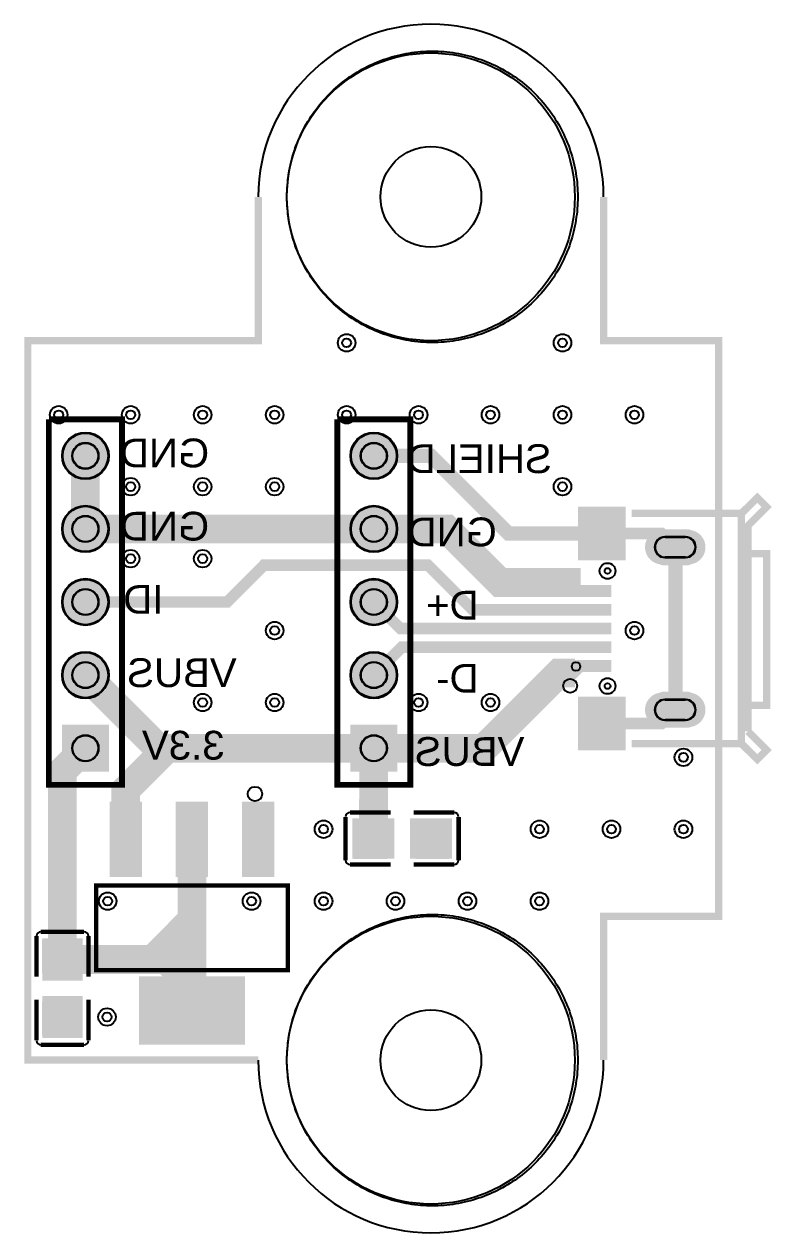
# Model space of a CAD drawing. Header units: millimetres. Extents: x -14.1 to 11.8, y -21 to 21.
import ezdxf

# ---------------------------------------------------------------- set-up
doc = ezdxf.new("R2010")
doc.units = ezdxf.units.MM
for name, color, linetype, true_color in [('BoardOutLine', 7, 'Continuous', 0xff00ff), ('BottomLayer', 7, 'Continuous', 0x0000ff), ('BottomSilkLayer', 7, 'Continuous', 0x66cc33), ('BottomSolderMaskLayer', 7, 'Continuous', 0xaa00ff), ('Document', 7, 'Continuous', 0xffffff), ('Hole', 7, 'Continuous', 0x222222), ('Multi-Layer', 7, 'Continuous', 0xc0c0c0), ('TopLayer', 7, 'Continuous', 0xff0000), ('TopPasteMaskLayer', 7, 'Continuous', 0x808080), ('TopSilkLayer', 7, 'Continuous', 0xffcc00), ('TopSolderMaskLayer', 7, 'Continuous', 0x800080)]:
    doc.layers.add(name, color=color, linetype=linetype, true_color=true_color)
doc.styles.get("Standard").update_dxf_attribs({"font": 'arial.ttf'})

msp = doc.modelspace()

# ---------------------------------------------------------------- hatches: boundary and pattern name
at = {"layer": 'BottomSolderMaskLayer'}
for points in [[(-12.813, 6, 1), (-11.187, 6, 1)], [(-2.795, 6, 1), (-1.169, 6, 1)], [(-12.813, 3.46, 1), (-11.187, 3.46, 1)], [(-2.795, 3.46, 1), (-1.169, 3.46, 1)], [(8.948, 3.45, -0.785398), (8.948, 2.2), (8.027, 2.2, -0.785398), (8.027, 3.45)], [(-12.813, 0.92, 1), (-11.187, 0.92, 1)], [(-2.795, 0.92, 1), (-1.169, 0.92, 1)], [(-12.813, -1.62, 1), (-11.187, -1.62, 1)], [(-2.795, -1.62, 1), (-1.169, -1.62, 1)], [(8.948, -2.2, -0.785398), (8.948, -3.45), (8.027, -3.45, -0.785398), (8.027, -2.2)], [(-12.813, -4.973), (-12.813, -3.347), (-11.187, -3.347), (-11.187, -4.973)], [(-2.795, -4.973), (-2.795, -3.347), (-1.169, -3.347), (-1.169, -4.973)]]:
    msp.add_hatch(color=256, dxfattribs=at).paths.add_polyline_path(points)
at = {"layer": 'Multi-Layer'}
for points in [[(-12.787, 6, 1), (-11.213, 6, 1)], [(-2.769, 6, 1), (-1.195, 6, 1)], [(-12.787, 3.46, 1), (-11.213, 3.46, 1)], [(-2.769, 3.46, 1), (-1.195, 3.46, 1)], [(8.937, 3.425, -0.785398), (8.937, 2.225), (8.037, 2.225, -0.785398), (8.037, 3.425)], [(-12.787, 0.92, 1), (-11.213, 0.92, 1)], [(-2.769, 0.92, 1), (-1.195, 0.92, 1)], [(-12.787, -1.62, 1), (-11.213, -1.62, 1)], [(-2.769, -1.62, 1), (-1.195, -1.62, 1)], [(8.937, -2.225, -0.785398), (8.937, -3.425), (8.037, -3.425, -0.785398), (8.037, -2.225)], [(-12.787, -4.947), (-12.787, -3.373), (-11.213, -3.373), (-11.213, -4.947)], [(-2.769, -4.947), (-2.769, -3.373), (-1.195, -3.373), (-1.195, -4.947)]]:
    msp.add_hatch(color=256, dxfattribs=at).paths.add_polyline_path(points)
at = {"layer": 'TopLayer'}
for points in [[(5.137, 2.4), (5.137, 4.2), (6.737, 4.2), (6.737, 2.4)], [(4.837, 1.1), (4.837, 1.5), (6.187, 1.5), (6.187, 1.1)], [(4.837, 0.45), (4.837, 0.85), (6.187, 0.85), (6.187, 0.45)], [(4.837, -0.2), (4.837, 0.2), (6.187, 0.2), (6.187, -0.2)], [(4.837, -0.85), (4.837, -0.45), (6.187, -0.45), (6.187, -0.85)], [(4.837, -1.5), (4.837, -1.1), (6.187, -1.1), (6.187, -1.5)], [(5.137, -4.2), (5.137, -2.4), (6.737, -2.4), (6.737, -4.2)], [(-11.15, -8.58), (-11.15, -6.08), (-10.05, -6.08), (-10.05, -8.58)], [(-8.85, -8.58), (-8.85, -6.08), (-7.75, -6.08), (-7.75, -8.58)], [(-6.55, -8.58), (-6.55, -6.08), (-5.45, -6.08), (-5.45, -8.58)], [(-1.295, -6.625), (-1.295, -7.975), (-2.705, -7.975), (-2.705, -6.625)], [(-0.705, -6.625), (-0.705, -7.975), (0.705, -7.975), (0.705, -6.625)], [(-12.125, -12.205), (-13.475, -12.205), (-13.475, -10.795), (-12.125, -10.795)], [(-10.1, -12.1), (-6.5, -12.1), (-6.5, -14.44), (-10.1, -14.44)], [(-12.125, -12.795), (-13.475, -12.795), (-13.475, -14.205), (-12.125, -14.205)]]:
    msp.add_hatch(color=256, dxfattribs=at).paths.add_polyline_path(points)
at = {"layer": 'TopPasteMaskLayer'}
for points in [[(5.137, 2.4), (5.137, 4.2), (6.737, 4.2), (6.737, 2.4)], [(8.938, 3.425), (8.973, 3.424), (9.009, 3.421), (9.044, 3.416), (9.078, 3.408), (9.113, 3.399), (9.146, 3.388), (9.179, 3.374), (9.212, 3.359), (9.243, 3.342), (9.273, 3.323), (9.302, 3.302), (9.329, 3.28), (9.355, 3.256), (9.38, 3.23), (9.403, 3.203), (9.425, 3.175), (9.445, 3.145), (9.463, 3.115), (9.479, 3.083), (9.494, 3.051), (9.506, 3.017), (9.516, 2.983), (9.525, 2.949), (9.531, 2.914), (9.535, 2.878), (9.537, 2.843), (9.537, 2.807), (9.535, 2.772), (9.531, 2.737), (9.525, 2.702), (9.516, 2.667), (9.506, 2.633), (9.494, 2.6), (9.479, 2.567), (9.463, 2.535), (9.445, 2.505), (9.425, 2.475), (9.403, 2.447), (9.38, 2.42), (9.355, 2.395), (9.329, 2.371), (9.302, 2.348), (9.273, 2.327), (9.243, 2.308), (9.212, 2.291), (9.179, 2.276), (9.146, 2.263), (9.113, 2.251), (9.078, 2.242), (9.044, 2.235), (9.009, 2.229), (8.973, 2.226), (8.938, 2.225), (8.038, 2.225), (8.002, 2.226), (7.967, 2.229), (7.931, 2.235), (7.897, 2.242), (7.862, 2.251), (7.829, 2.263), (7.796, 2.276), (7.764, 2.291), (7.732, 2.308), (7.702, 2.327), (7.673, 2.348), (7.646, 2.371), (7.62, 2.395), (7.595, 2.42), (7.572, 2.447), (7.55, 2.475), (7.53, 2.505), (7.512, 2.535), (7.496, 2.567), (7.482, 2.6), (7.469, 2.633), (7.459, 2.667), (7.45, 2.702), (7.444, 2.737), (7.44, 2.772), (7.438, 2.807), (7.438, 2.843), (7.44, 2.878), (7.444, 2.914), (7.45, 2.949), (7.459, 2.983), (7.469, 3.017), (7.482, 3.051), (7.496, 3.083), (7.512, 3.115), (7.53, 3.145), (7.55, 3.175), (7.572, 3.203), (7.595, 3.23), (7.62, 3.256), (7.646, 3.28), (7.673, 3.302), (7.702, 3.323), (7.732, 3.342), (7.764, 3.359), (7.796, 3.374), (7.829, 3.388), (7.862, 3.399), (7.897, 3.408), (7.931, 3.416), (7.967, 3.421), (8.002, 3.424), (8.038, 3.425)], [(4.837, 1.1), (4.837, 1.5), (6.187, 1.5), (6.187, 1.1)], [(4.837, 0.45), (4.837, 0.85), (6.187, 0.85), (6.187, 0.45)], [(4.837, -0.2), (4.837, 0.2), (6.187, 0.2), (6.187, -0.2)], [(4.837, -0.85), (4.837, -0.45), (6.187, -0.45), (6.187, -0.85)], [(4.837, -1.5), (4.837, -1.1), (6.187, -1.1), (6.187, -1.5)], [(5.137, -4.2), (5.137, -2.4), (6.737, -2.4), (6.737, -4.2)], [(8.938, -2.225), (8.973, -2.226), (9.009, -2.229), (9.044, -2.234), (9.078, -2.242), (9.113, -2.251), (9.146, -2.263), (9.179, -2.276), (9.212, -2.291), (9.243, -2.308), (9.273, -2.327), (9.302, -2.348), (9.329, -2.37), (9.355, -2.394), (9.38, -2.42), (9.403, -2.447), (9.425, -2.475), (9.445, -2.505), (9.463, -2.535), (9.479, -2.567), (9.494, -2.599), (9.506, -2.633), (9.516, -2.667), (9.525, -2.701), (9.531, -2.736), (9.535, -2.772), (9.537, -2.807), (9.537, -2.843), (9.535, -2.878), (9.531, -2.914), (9.525, -2.949), (9.516, -2.983), (9.506, -3.017), (9.494, -3.05), (9.479, -3.083), (9.463, -3.115), (9.445, -3.145), (9.425, -3.175), (9.403, -3.203), (9.38, -3.23), (9.355, -3.255), (9.329, -3.28), (9.302, -3.302), (9.273, -3.323), (9.243, -3.342), (9.212, -3.359), (9.179, -3.374), (9.146, -3.387), (9.113, -3.399), (9.078, -3.408), (9.044, -3.416), (9.009, -3.421), (8.973, -3.424), (8.938, -3.425), (8.038, -3.425), (8.002, -3.424), (7.967, -3.421), (7.931, -3.416), (7.897, -3.408), (7.862, -3.399), (7.829, -3.387), (7.796, -3.374), (7.764, -3.359), (7.732, -3.342), (7.702, -3.323), (7.673, -3.302), (7.646, -3.28), (7.62, -3.255), (7.595, -3.23), (7.572, -3.203), (7.55, -3.175), (7.53, -3.145), (7.512, -3.115), (7.496, -3.083), (7.482, -3.05), (7.469, -3.017), (7.459, -2.983), (7.45, -2.949), (7.444, -2.914), (7.44, -2.878), (7.438, -2.843), (7.438, -2.807), (7.44, -2.772), (7.444, -2.736), (7.45, -2.701), (7.459, -2.667), (7.469, -2.633), (7.482, -2.599), (7.496, -2.567), (7.512, -2.535), (7.53, -2.505), (7.55, -2.475), (7.572, -2.447), (7.595, -2.42), (7.62, -2.394), (7.646, -2.37), (7.673, -2.348), (7.702, -2.327), (7.732, -2.308), (7.764, -2.291), (7.796, -2.276), (7.829, -2.263), (7.862, -2.251), (7.897, -2.242), (7.931, -2.234), (7.967, -2.229), (8.002, -2.226), (8.038, -2.225)], [(-11.15, -8.58), (-11.15, -6.08), (-10.05, -6.08), (-10.05, -8.58)], [(-8.85, -8.58), (-8.85, -6.08), (-7.75, -6.08), (-7.75, -8.58)], [(-6.55, -8.58), (-6.55, -6.08), (-5.45, -6.08), (-5.45, -8.58)], [(-1.475, -6.68), (-1.475, -7.1), (-1.92, -7.1), (-1.92, -7.55), (-1.48, -7.55), (-1.475, -7.96), (-1.525, -8.01), (-2.675, -8.01), (-2.725, -7.96), (-2.725, -6.68), (-2.675, -6.63), (-1.525, -6.63)], [(0.675, -6.68), (0.675, -7.96), (0.625, -8.01), (-0.525, -8.01), (-0.575, -7.96), (-0.58, -7.55), (-0.13, -7.55), (-0.13, -7.1), (-0.57, -7.1), (-0.575, -6.68), (-0.525, -6.63), (0.625, -6.63)], [(-12.18, -12.025), (-12.6, -12.025), (-12.6, -11.58), (-13.05, -11.58), (-13.05, -12.02), (-13.46, -12.025), (-13.51, -11.975), (-13.51, -10.825), (-13.46, -10.775), (-12.18, -10.775), (-12.13, -10.825), (-12.13, -11.975)], [(-10.1, -12.1), (-6.5, -12.1), (-6.5, -14.44), (-10.1, -14.44)], [(-12.18, -14.175), (-13.46, -14.175), (-13.51, -14.125), (-13.51, -12.975), (-13.46, -12.925), (-13.05, -12.92), (-13.05, -13.37), (-12.6, -13.37), (-12.6, -12.93), (-12.18, -12.925), (-12.13, -12.975), (-12.13, -14.125)]]:
    msp.add_hatch(color=256, dxfattribs=at).paths.add_polyline_path(points)
at = {"layer": 'TopSolderMaskLayer'}
for points in [[(-12.813, 6, 1), (-11.187, 6, 1)], [(-2.795, 6, 1), (-1.169, 6, 1)], [(-12.813, 3.46, 1), (-11.187, 3.46, 1)], [(-2.795, 3.46, 1), (-1.169, 3.46, 1)], [(5.115, 2.372), (5.115, 4.228), (6.76, 4.228), (6.76, 2.372)], [(8.948, 3.45, -0.785398), (8.948, 2.2), (8.027, 2.2, -0.785398), (8.027, 3.45)], [(-12.813, 0.92, 1), (-11.187, 0.92, 1)], [(-2.795, 0.92, 1), (-1.169, 0.92, 1)], [(4.753, 1.093), (4.753, 1.507), (6.272, 1.507), (6.272, 1.093)], [(4.753, 0.443), (4.753, 0.857), (6.272, 0.857), (6.272, 0.443)], [(4.753, -0.207), (4.753, 0.207), (6.272, 0.207), (6.272, -0.207)], [(-12.813, -1.62, 1), (-11.187, -1.62, 1)], [(-2.795, -1.62, 1), (-1.169, -1.62, 1)], [(4.753, -0.857), (4.753, -0.443), (6.272, -0.443), (6.272, -0.857)], [(4.753, -1.507), (4.753, -1.093), (6.272, -1.093), (6.272, -1.507)], [(5.115, -4.228), (5.115, -2.372), (6.76, -2.372), (6.76, -4.228)], [(8.948, -2.2, -0.785398), (8.948, -3.45), (8.027, -3.45, -0.785398), (8.027, -2.2)], [(-12.813, -4.973), (-12.813, -3.347), (-11.187, -3.347), (-11.187, -4.973)], [(-2.795, -4.973), (-2.795, -3.347), (-1.169, -3.347), (-1.169, -4.973)], [(-11.161, -8.638), (-11.161, -6.022), (-10.039, -6.022), (-10.039, -8.638)], [(-8.861, -8.638), (-8.861, -6.022), (-7.739, -6.022), (-7.739, -8.638)], [(-6.561, -8.638), (-6.561, -6.022), (-5.439, -6.022), (-5.439, -8.638)], [(-1.27, -6.6), (-1.27, -8), (-2.73, -8), (-2.73, -6.6)], [(-0.73, -6.6), (-0.73, -8), (0.73, -8), (0.73, -6.6)], [(-12.101, -12.232), (-13.499, -12.232), (-13.499, -10.768), (-12.101, -10.768)], [(-10.139, -12.084), (-6.461, -12.084), (-6.461, -14.457), (-10.139, -14.457)], [(-12.101, -12.768), (-13.499, -12.768), (-13.499, -14.232), (-12.101, -14.232)]]:
    msp.add_hatch(color=256, dxfattribs=at).paths.add_polyline_path(points)

# ---------------------------------------------------------------- linework, layer by layer
at = {"layer": 'BoardOutLine', "const_width": 0.254}
for points in [[(-5.999, 14.999), (-5.999, 9.997), (-14.001, 10), (-14.001, -14.999), (-5.999, -14.999)], [(6, 15), (6, 9.999), (10, 10), (10, -10), (6, -10.001), (6, -15)]]:
    msp.add_lwpolyline(points, dxfattribs=at)
at = {"layer": 'BoardOutLine'}
for centre, start, end in [((0, 15), 0, 180), ((0, -15), 180, 360)]:
    msp.add_arc(centre, 6, start, end, dxfattribs=at)
at = {"layer": 'BottomLayer'}
for points in [[(-5, 15), (-4.999, 15.102), (-4.996, 15.204), (-4.991, 15.305), (-4.984, 15.407), (-4.975, 15.508), (-4.964, 15.61), (-4.951, 15.711), (-4.936, 15.811), (-4.919, 15.912), (-4.9, 16.012), (-4.879, 16.111), (-4.856, 16.211), (-4.83, 16.309), (-4.803, 16.407), (-4.774, 16.505), (-4.743, 16.602), (-4.71, 16.698), (-4.675, 16.794), (-4.638, 16.889), (-4.599, 16.983), (-4.558, 17.076), (-4.516, 17.169), (-4.471, 17.261), (-4.425, 17.351), (-4.377, 17.441), (-4.327, 17.53), (-4.276, 17.618), (-4.222, 17.704), (-4.167, 17.79), (-4.11, 17.874), (-4.051, 17.958), (-3.991, 18.04), (-3.929, 18.121), (-3.866, 18.2), (-3.801, 18.279), (-3.734, 18.356), (-3.666, 18.431), (-3.596, 18.505), (-3.525, 18.578), (-3.452, 18.65), (-3.378, 18.719), (-3.303, 18.788), (-3.226, 18.855), (-3.148, 18.92), (-3.068, 18.984), (-2.987, 19.046), (-2.905, 19.106), (-2.822, 19.165), (-2.738, 19.222), (-2.652, 19.277), (-2.566, 19.331), (-2.478, 19.383), (-2.39, 19.433), (-2.3, 19.481), (-2.209, 19.528), (-2.118, 19.572), (-2.025, 19.615), (-1.932, 19.656), (-1.838, 19.695), (-1.743, 19.732), (-1.648, 19.767), (-1.551, 19.801), (-1.454, 19.832), (-1.357, 19.861), (-1.259, 19.889), (-1.16, 19.914), (-1.061, 19.938), (-0.962, 19.959), (-0.862, 19.978), (-0.761, 19.996), (-0.661, 20.011), (-0.56, 20.024), (-0.458, 20.036), (-0.357, 20.045), (-0.255, 20.052), (-0.154, 20.057), (-0.052, 20.06), (0.05, 20.061), (0.152, 20.06), (0.254, 20.057), (0.355, 20.052), (0.457, 20.045), (0.558, 20.036), (0.66, 20.024), (0.761, 20.011), (0.861, 19.996), (0.962, 19.978), (1.062, 19.959), (1.161, 19.938), (1.26, 19.914), (1.359, 19.889), (1.457, 19.861), (1.554, 19.832), (1.651, 19.801), (1.748, 19.767), (1.843, 19.732), (1.938, 19.695), (2.032, 19.656), (2.125, 19.615), (2.218, 19.572), (2.309, 19.528), (2.4, 19.481), (2.49, 19.433), (2.578, 19.383), (2.666, 19.331), (2.752, 19.277), (2.838, 19.222), (2.922, 19.165), (3.005, 19.106), (3.087, 19.046), (3.168, 18.984), (3.248, 18.92), (3.326, 18.855), (3.403, 18.788), (3.478, 18.719), (3.552, 18.65), (3.625, 18.578), (3.696, 18.505), (3.766, 18.431), (3.834, 18.356), (3.901, 18.279), (3.966, 18.2), (4.029, 18.121), (4.091, 18.04), (4.151, 17.958), (4.21, 17.874), (4.267, 17.79), (4.322, 17.704), (4.376, 17.618), (4.427, 17.53), (4.477, 17.441), (4.525, 17.351), (4.571, 17.261), (4.616, 17.169), (4.658, 17.076), (4.699, 16.983), (4.738, 16.889), (4.775, 16.794), (4.81, 16.698), (4.843, 16.602), (4.874, 16.505), (4.903, 16.407), (4.93, 16.309), (4.956, 16.211), (4.979, 16.111), (5, 16.012), (5.019, 15.912), (5.036, 15.811), (5.051, 15.711), (5.064, 15.61), (5.075, 15.508), (5.084, 15.407), (5.091, 15.305), (5.096, 15.204), (5.099, 15.102), (5.1, 15), (5.099, 14.898), (5.096, 14.796), (5.091, 14.695), (5.084, 14.593), (5.075, 14.492), (5.064, 14.39), (5.051, 14.289), (5.036, 14.189), (5.019, 14.088), (5, 13.988), (4.979, 13.889), (4.956, 13.789), (4.93, 13.691), (4.903, 13.593), (4.874, 13.495), (4.843, 13.398), (4.81, 13.302), (4.775, 13.206), (4.738, 13.111), (4.699, 13.017), (4.658, 12.924), (4.616, 12.831), (4.571, 12.739), (4.525, 12.649), (4.477, 12.559), (4.427, 12.47), (4.376, 12.382), (4.322, 12.296), (4.267, 12.21), (4.21, 12.126), (4.151, 12.042), (4.091, 11.96), (4.029, 11.879), (3.966, 11.8), (3.901, 11.721), (3.834, 11.644), (3.766, 11.569), (3.696, 11.495), (3.625, 11.422), (3.552, 11.35), (3.478, 11.281), (3.403, 11.212), (3.326, 11.145), (3.248, 11.08), (3.168, 11.016), (3.087, 10.954), (3.005, 10.894), (2.922, 10.835), (2.838, 10.778), (2.752, 10.723), (2.666, 10.669), (2.578, 10.617), (2.49, 10.567), (2.4, 10.519), (2.309, 10.472), (2.218, 10.428), (2.125, 10.385), (2.032, 10.344), (1.938, 10.305), (1.843, 10.268), (1.748, 10.233), (1.651, 10.199), (1.554, 10.168), (1.457, 10.139), (1.359, 10.111), (1.26, 10.086), (1.161, 10.062), (1.062, 10.041), (0.962, 10.022), (0.861, 10.004), (0.761, 9.989), (0.66, 9.976), (0.558, 9.964), (0.457, 9.955), (0.355, 9.948), (0.254, 9.943), (0.152, 9.94), (0.05, 9.939), (-0.052, 9.94), (-0.154, 9.943), (-0.255, 9.948), (-0.357, 9.955), (-0.458, 9.964), (-0.56, 9.976), (-0.661, 9.989), (-0.761, 10.004), (-0.862, 10.022), (-0.962, 10.041), (-1.061, 10.062), (-1.16, 10.086), (-1.259, 10.111), (-1.357, 10.139), (-1.454, 10.168), (-1.551, 10.199), (-1.648, 10.233), (-1.743, 10.268), (-1.838, 10.305), (-1.932, 10.344), (-2.025, 10.385), (-2.118, 10.428), (-2.209, 10.472), (-2.3, 10.519), (-2.39, 10.567), (-2.478, 10.617), (-2.566, 10.669), (-2.652, 10.723), (-2.738, 10.778), (-2.822, 10.835), (-2.905, 10.894), (-2.987, 10.954), (-3.068, 11.016), (-3.148, 11.08), (-3.226, 11.145), (-3.303, 11.212), (-3.378, 11.281), (-3.452, 11.35), (-3.525, 11.422), (-3.596, 11.495), (-3.666, 11.569), (-3.734, 11.644), (-3.801, 11.721), (-3.866, 11.8), (-3.929, 11.879), (-3.991, 11.96), (-4.051, 12.042), (-4.11, 12.126), (-4.167, 12.21), (-4.222, 12.296), (-4.276, 12.382), (-4.327, 12.47), (-4.377, 12.559), (-4.425, 12.649), (-4.471, 12.739), (-4.516, 12.831), (-4.558, 12.924), (-4.599, 13.017), (-4.638, 13.111), (-4.675, 13.206), (-4.71, 13.302), (-4.743, 13.398), (-4.774, 13.495), (-4.803, 13.593), (-4.83, 13.691), (-4.856, 13.789), (-4.879, 13.889), (-4.9, 13.988), (-4.919, 14.088), (-4.936, 14.189), (-4.951, 14.289), (-4.964, 14.39), (-4.975, 14.492), (-4.984, 14.593), (-4.991, 14.695), (-4.996, 14.796), (-4.999, 14.898), (-5, 15)], [(-5, -15), (-4.999, -14.898), (-4.996, -14.796), (-4.991, -14.695), (-4.984, -14.593), (-4.975, -14.492), (-4.964, -14.39), (-4.951, -14.289), (-4.936, -14.189), (-4.919, -14.088), (-4.9, -13.988), (-4.879, -13.889), (-4.856, -13.789), (-4.83, -13.691), (-4.803, -13.593), (-4.774, -13.495), (-4.743, -13.398), (-4.71, -13.302), (-4.675, -13.206), (-4.638, -13.111), (-4.599, -13.017), (-4.558, -12.924), (-4.516, -12.831), (-4.471, -12.739), (-4.425, -12.649), (-4.377, -12.559), (-4.327, -12.47), (-4.276, -12.382), (-4.222, -12.296), (-4.167, -12.21), (-4.11, -12.126), (-4.051, -12.042), (-3.991, -11.96), (-3.929, -11.879), (-3.866, -11.8), (-3.801, -11.721), (-3.734, -11.644), (-3.666, -11.569), (-3.596, -11.495), (-3.525, -11.422), (-3.452, -11.35), (-3.378, -11.281), (-3.303, -11.212), (-3.226, -11.145), (-3.148, -11.08), (-3.068, -11.016), (-2.987, -10.954), (-2.905, -10.894), (-2.822, -10.835), (-2.738, -10.778), (-2.652, -10.723), (-2.566, -10.669), (-2.478, -10.617), (-2.39, -10.567), (-2.3, -10.519), (-2.209, -10.472), (-2.118, -10.428), (-2.025, -10.385), (-1.932, -10.344), (-1.838, -10.305), (-1.743, -10.268), (-1.648, -10.233), (-1.551, -10.199), (-1.454, -10.168), (-1.357, -10.139), (-1.259, -10.111), (-1.16, -10.086), (-1.061, -10.062), (-0.962, -10.041), (-0.862, -10.022), (-0.761, -10.004), (-0.661, -9.989), (-0.56, -9.976), (-0.458, -9.964), (-0.357, -9.955), (-0.255, -9.948), (-0.154, -9.943), (-0.052, -9.94), (0.05, -9.939), (0.152, -9.94), (0.254, -9.943), (0.355, -9.948), (0.457, -9.955), (0.558, -9.964), (0.66, -9.976), (0.761, -9.989), (0.861, -10.004), (0.962, -10.022), (1.062, -10.041), (1.161, -10.062), (1.26, -10.086), (1.359, -10.111), (1.457, -10.139), (1.554, -10.168), (1.651, -10.199), (1.748, -10.233), (1.843, -10.268), (1.938, -10.305), (2.032, -10.344), (2.125, -10.385), (2.218, -10.428), (2.309, -10.472), (2.4, -10.519), (2.49, -10.567), (2.578, -10.617), (2.666, -10.669), (2.752, -10.723), (2.838, -10.778), (2.922, -10.835), (3.005, -10.894), (3.087, -10.954), (3.168, -11.016), (3.248, -11.08), (3.326, -11.145), (3.403, -11.212), (3.478, -11.281), (3.552, -11.35), (3.625, -11.422), (3.696, -11.495), (3.766, -11.569), (3.834, -11.644), (3.901, -11.721), (3.966, -11.8), (4.029, -11.879), (4.091, -11.96), (4.151, -12.042), (4.21, -12.126), (4.267, -12.21), (4.322, -12.296), (4.376, -12.382), (4.427, -12.47), (4.477, -12.559), (4.525, -12.649), (4.571, -12.739), (4.616, -12.831), (4.658, -12.924), (4.699, -13.017), (4.738, -13.111), (4.775, -13.206), (4.81, -13.302), (4.843, -13.398), (4.874, -13.495), (4.903, -13.593), (4.93, -13.691), (4.956, -13.789), (4.979, -13.889), (5, -13.988), (5.019, -14.088), (5.036, -14.189), (5.051, -14.289), (5.064, -14.39), (5.075, -14.492), (5.084, -14.593), (5.091, -14.695), (5.096, -14.796), (5.099, -14.898), (5.1, -15), (5.099, -15.102), (5.096, -15.204), (5.091, -15.305), (5.084, -15.407), (5.075, -15.508), (5.064, -15.61), (5.051, -15.711), (5.036, -15.811), (5.019, -15.912), (5, -16.012), (4.979, -16.111), (4.956, -16.211), (4.93, -16.309), (4.903, -16.407), (4.874, -16.505), (4.843, -16.602), (4.81, -16.698), (4.775, -16.794), (4.738, -16.889), (4.699, -16.983), (4.658, -17.076), (4.616, -17.169), (4.571, -17.261), (4.525, -17.351), (4.477, -17.441), (4.427, -17.53), (4.376, -17.618), (4.322, -17.704), (4.267, -17.79), (4.21, -17.874), (4.151, -17.958), (4.091, -18.04), (4.029, -18.121), (3.966, -18.2), (3.901, -18.279), (3.834, -18.356), (3.766, -18.431), (3.696, -18.505), (3.625, -18.578), (3.552, -18.65), (3.478, -18.719), (3.403, -18.788), (3.326, -18.855), (3.248, -18.92), (3.168, -18.984), (3.087, -19.046), (3.005, -19.106), (2.922, -19.165), (2.838, -19.222), (2.752, -19.277), (2.666, -19.331), (2.578, -19.383), (2.49, -19.433), (2.4, -19.481), (2.309, -19.528), (2.218, -19.572), (2.125, -19.615), (2.032, -19.656), (1.938, -19.695), (1.843, -19.732), (1.748, -19.767), (1.651, -19.801), (1.554, -19.832), (1.457, -19.861), (1.359, -19.889), (1.26, -19.914), (1.161, -19.938), (1.062, -19.959), (0.962, -19.978), (0.861, -19.996), (0.761, -20.011), (0.66, -20.024), (0.558, -20.036), (0.457, -20.045), (0.355, -20.052), (0.254, -20.057), (0.152, -20.06), (0.05, -20.061), (-0.052, -20.06), (-0.154, -20.057), (-0.255, -20.052), (-0.357, -20.045), (-0.458, -20.036), (-0.56, -20.024), (-0.661, -20.011), (-0.761, -19.996), (-0.862, -19.978), (-0.962, -19.959), (-1.061, -19.938), (-1.16, -19.914), (-1.259, -19.889), (-1.357, -19.861), (-1.454, -19.832), (-1.551, -19.801), (-1.648, -19.767), (-1.743, -19.732), (-1.838, -19.695), (-1.932, -19.656), (-2.025, -19.615), (-2.118, -19.572), (-2.209, -19.528), (-2.3, -19.481), (-2.39, -19.433), (-2.478, -19.383), (-2.566, -19.331), (-2.652, -19.277), (-2.738, -19.222), (-2.822, -19.165), (-2.905, -19.106), (-2.987, -19.046), (-3.068, -18.984), (-3.148, -18.92), (-3.226, -18.855), (-3.303, -18.788), (-3.378, -18.719), (-3.452, -18.65), (-3.525, -18.578), (-3.596, -18.505), (-3.666, -18.431), (-3.734, -18.356), (-3.801, -18.279), (-3.866, -18.2), (-3.929, -18.121), (-3.991, -18.04), (-4.051, -17.958), (-4.11, -17.874), (-4.167, -17.79), (-4.222, -17.704), (-4.276, -17.618), (-4.327, -17.53), (-4.377, -17.441), (-4.425, -17.351), (-4.471, -17.261), (-4.516, -17.169), (-4.558, -17.076), (-4.599, -16.983), (-4.638, -16.889), (-4.675, -16.794), (-4.71, -16.698), (-4.743, -16.602), (-4.774, -16.505), (-4.803, -16.407), (-4.83, -16.309), (-4.856, -16.211), (-4.879, -16.111), (-4.9, -16.012), (-4.919, -15.912), (-4.936, -15.811), (-4.951, -15.711), (-4.964, -15.61), (-4.975, -15.508), (-4.984, -15.407), (-4.991, -15.305), (-4.996, -15.204), (-4.999, -15.102), (-5, -15)]]:
    msp.add_lwpolyline(points, close=True, dxfattribs=at)
at = {"layer": 'BottomSilkLayer'}
for centre in [(0, 15), (0, -15)]:
    msp.add_circle(centre, 5, dxfattribs=at)
at = {"layer": 'BottomSolderMaskLayer'}
for points in [[(8.129, 3.183), (8.846, 3.183)], [(8.129, 2.467), (8.846, 2.467)], [(8.129, -2.467), (8.846, -2.467)], [(8.129, -3.183), (8.846, -3.183)]]:
    msp.add_lwpolyline(points, close=True, dxfattribs=at)
for centre, radius in [((-12, 6), 0.813), ((-1.982, 6), 0.813), ((-12, 6), 0.459), ((-1.982, 6), 0.459), ((-12, 3.46), 0.813), ((-1.982, 3.46), 0.813), ((-12, 3.46), 0.459), ((-1.982, 3.46), 0.459), ((-12, 0.92), 0.813), ((-1.982, 0.92), 0.813), ((-12, 0.92), 0.459), ((-1.982, 0.92), 0.459), ((-12, -1.62), 0.813), ((-1.982, -1.62), 0.813), ((-12, -1.62), 0.459), ((-1.982, -1.62), 0.459), ((-12, -4.16), 0.459), ((-1.982, -4.16), 0.459)]:
    msp.add_circle(centre, radius, dxfattribs=at)
for centre, start, end in [((8.129, 2.825), 450, 270), ((8.846, 2.825), 270, 450), ((8.129, -2.825), 450, 270), ((8.846, -2.825), 270, 450)]:
    msp.add_arc(centre, 0.358, start, end, dxfattribs=at)
at = {"layer": 'Document'}
for centre, radius in [((6.137, 2), 0.1), ((5.04, -1.32), 0.15), ((6.137, -2), 0.1), ((-6.112, -5.748), 0.25)]:
    msp.add_circle(centre, radius, dxfattribs=at)
at = {"layer": 'Hole'}
for centre, radius in [((-2.928, 9.928), 0.153), ((4.572, 9.928), 0.153), ((-12.928, 7.427), 0.153), ((-10.428, 7.427), 0.153), ((-7.928, 7.427), 0.153), ((-5.428, 7.427), 0.153), ((-2.928, 7.427), 0.153), ((-0.428, 7.427), 0.153), ((2.072, 7.427), 0.153), ((4.572, 7.427), 0.153), ((7.072, 7.427), 0.153), ((-10.428, 4.928), 0.153), ((-7.928, 4.928), 0.153), ((-5.428, 4.928), 0.153), ((4.572, 4.928), 0.153), ((-10.428, 2.427), 0.153), ((-7.928, 2.427), 0.153), ((-5.428, -0.072), 0.153), ((7.072, -0.072), 0.153), ((-7.928, -2.573), 0.153), ((-5.428, -2.573), 0.153), ((-0.428, -2.573), 0.153), ((2.072, -2.573), 0.153), ((8.772, -4.475), 0.153), ((-3.728, -6.975), 0.153), ((3.772, -6.975), 0.153), ((6.272, -6.975), 0.153), ((8.772, -6.975), 0.153), ((-11.228, -9.475), 0.153), ((-6.228, -9.475), 0.153), ((-3.728, -9.475), 0.153), ((-1.228, -9.475), 0.153), ((1.272, -9.475), 0.153), ((3.772, -9.475), 0.153), ((-11.25, -13.5), 0.152)]:
    msp.add_circle(centre, radius, dxfattribs=at)
at = {"layer": 'Multi-Layer'}
for points in [[(8.137, 3.175), (8.837, 3.175)], [(8.137, 2.475), (8.837, 2.475)], [(8.137, -2.475), (8.837, -2.475)], [(8.137, -3.175), (8.837, -3.175)]]:
    msp.add_lwpolyline(points, close=True, dxfattribs=at)
for centre, radius in [((0, 15), 1.75), ((-2.928, 9.928), 0.305), ((4.572, 9.928), 0.305), ((-12.928, 7.427), 0.305), ((-10.428, 7.427), 0.305), ((-7.928, 7.427), 0.305), ((-5.428, 7.427), 0.305), ((-2.928, 7.427), 0.305), ((-0.428, 7.427), 0.305), ((2.072, 7.427), 0.305), ((4.572, 7.427), 0.305), ((7.072, 7.427), 0.305), ((-12, 6), 0.787), ((-1.982, 6), 0.787), ((-12, 6), 0.445), ((-1.982, 6), 0.445), ((-10.428, 4.928), 0.305), ((-7.928, 4.928), 0.305), ((-5.428, 4.928), 0.305), ((4.572, 4.928), 0.305), ((-12, 3.46), 0.787), ((-1.982, 3.46), 0.787), ((-12, 3.46), 0.445), ((-1.982, 3.46), 0.445), ((-10.428, 2.427), 0.305), ((-7.928, 2.427), 0.305), ((6.137, 2), 0.275), ((-12, 0.92), 0.787), ((-1.982, 0.92), 0.787), ((-12, 0.92), 0.445), ((-1.982, 0.92), 0.445), ((-5.428, -0.072), 0.305), ((7.072, -0.072), 0.305), ((-12, -1.62), 0.787), ((-1.982, -1.62), 0.787), ((-12, -1.62), 0.445), ((-1.982, -1.62), 0.445), ((6.137, -2), 0.275), ((-7.928, -2.573), 0.305), ((-5.428, -2.573), 0.305), ((-0.428, -2.573), 0.305), ((2.072, -2.573), 0.305), ((-12, -4.16), 0.445), ((-1.982, -4.16), 0.445), ((8.772, -4.475), 0.305), ((-3.728, -6.975), 0.305), ((3.772, -6.975), 0.305), ((6.272, -6.975), 0.305), ((8.772, -6.975), 0.305), ((-11.228, -9.475), 0.305), ((-6.228, -9.475), 0.305), ((-3.728, -9.475), 0.305), ((-1.228, -9.475), 0.305), ((1.272, -9.475), 0.305), ((3.772, -9.475), 0.305), ((-11.25, -13.5), 0.305), ((0, -15), 1.75)]:
    msp.add_circle(centre, radius, dxfattribs=at)
for centre, start, end in [((8.137, 2.825), 450, 270), ((8.837, 2.825), 270, 450), ((8.137, -2.825), 450, 270), ((8.837, -2.825), 270, 450)]:
    msp.add_arc(centre, 0.35, start, end, dxfattribs=at)
at = {"layer": 'TopLayer'}
for points in [[(-5, 15), (-4.999, 15.102), (-4.996, 15.204), (-4.991, 15.305), (-4.984, 15.407), (-4.975, 15.508), (-4.964, 15.61), (-4.951, 15.711), (-4.936, 15.811), (-4.919, 15.912), (-4.9, 16.012), (-4.879, 16.111), (-4.856, 16.211), (-4.83, 16.309), (-4.803, 16.407), (-4.774, 16.505), (-4.743, 16.602), (-4.71, 16.698), (-4.675, 16.794), (-4.638, 16.889), (-4.599, 16.983), (-4.558, 17.076), (-4.516, 17.169), (-4.471, 17.261), (-4.425, 17.351), (-4.377, 17.441), (-4.327, 17.53), (-4.276, 17.618), (-4.222, 17.704), (-4.167, 17.79), (-4.11, 17.874), (-4.051, 17.958), (-3.991, 18.04), (-3.929, 18.121), (-3.866, 18.2), (-3.801, 18.279), (-3.734, 18.356), (-3.666, 18.431), (-3.596, 18.505), (-3.525, 18.578), (-3.452, 18.65), (-3.378, 18.719), (-3.303, 18.788), (-3.226, 18.855), (-3.148, 18.92), (-3.068, 18.984), (-2.987, 19.046), (-2.905, 19.106), (-2.822, 19.165), (-2.738, 19.222), (-2.652, 19.277), (-2.566, 19.331), (-2.478, 19.383), (-2.39, 19.433), (-2.3, 19.481), (-2.209, 19.528), (-2.118, 19.572), (-2.025, 19.615), (-1.932, 19.656), (-1.838, 19.695), (-1.743, 19.732), (-1.648, 19.767), (-1.551, 19.801), (-1.454, 19.832), (-1.357, 19.861), (-1.259, 19.889), (-1.16, 19.914), (-1.061, 19.938), (-0.962, 19.959), (-0.862, 19.978), (-0.761, 19.996), (-0.661, 20.011), (-0.56, 20.024), (-0.458, 20.036), (-0.357, 20.045), (-0.255, 20.052), (-0.154, 20.057), (-0.052, 20.06), (0.05, 20.061), (0.152, 20.06), (0.254, 20.057), (0.355, 20.052), (0.457, 20.045), (0.558, 20.036), (0.66, 20.024), (0.761, 20.011), (0.861, 19.996), (0.962, 19.978), (1.062, 19.959), (1.161, 19.938), (1.26, 19.914), (1.359, 19.889), (1.457, 19.861), (1.554, 19.832), (1.651, 19.801), (1.748, 19.767), (1.843, 19.732), (1.938, 19.695), (2.032, 19.656), (2.125, 19.615), (2.218, 19.572), (2.309, 19.528), (2.4, 19.481), (2.49, 19.433), (2.578, 19.383), (2.666, 19.331), (2.752, 19.277), (2.838, 19.222), (2.922, 19.165), (3.005, 19.106), (3.087, 19.046), (3.168, 18.984), (3.248, 18.92), (3.326, 18.855), (3.403, 18.788), (3.478, 18.719), (3.552, 18.65), (3.625, 18.578), (3.696, 18.505), (3.766, 18.431), (3.834, 18.356), (3.901, 18.279), (3.966, 18.2), (4.029, 18.121), (4.091, 18.04), (4.151, 17.958), (4.21, 17.874), (4.267, 17.79), (4.322, 17.704), (4.376, 17.618), (4.427, 17.53), (4.477, 17.441), (4.525, 17.351), (4.571, 17.261), (4.616, 17.169), (4.658, 17.076), (4.699, 16.983), (4.738, 16.889), (4.775, 16.794), (4.81, 16.698), (4.843, 16.602), (4.874, 16.505), (4.903, 16.407), (4.93, 16.309), (4.956, 16.211), (4.979, 16.111), (5, 16.012), (5.019, 15.912), (5.036, 15.811), (5.051, 15.711), (5.064, 15.61), (5.075, 15.508), (5.084, 15.407), (5.091, 15.305), (5.096, 15.204), (5.099, 15.102), (5.1, 15), (5.099, 14.898), (5.096, 14.796), (5.091, 14.695), (5.084, 14.593), (5.075, 14.492), (5.064, 14.39), (5.051, 14.289), (5.036, 14.189), (5.019, 14.088), (5, 13.988), (4.979, 13.889), (4.956, 13.789), (4.93, 13.691), (4.903, 13.593), (4.874, 13.495), (4.843, 13.398), (4.81, 13.302), (4.775, 13.206), (4.738, 13.111), (4.699, 13.017), (4.658, 12.924), (4.616, 12.831), (4.571, 12.739), (4.525, 12.649), (4.477, 12.559), (4.427, 12.47), (4.376, 12.382), (4.322, 12.296), (4.267, 12.21), (4.21, 12.126), (4.151, 12.042), (4.091, 11.96), (4.029, 11.879), (3.966, 11.8), (3.901, 11.721), (3.834, 11.644), (3.766, 11.569), (3.696, 11.495), (3.625, 11.422), (3.552, 11.35), (3.478, 11.281), (3.403, 11.212), (3.326, 11.145), (3.248, 11.08), (3.168, 11.016), (3.087, 10.954), (3.005, 10.894), (2.922, 10.835), (2.838, 10.778), (2.752, 10.723), (2.666, 10.669), (2.578, 10.617), (2.49, 10.567), (2.4, 10.519), (2.309, 10.472), (2.218, 10.428), (2.125, 10.385), (2.032, 10.344), (1.938, 10.305), (1.843, 10.268), (1.748, 10.233), (1.651, 10.199), (1.554, 10.168), (1.457, 10.139), (1.359, 10.111), (1.26, 10.086), (1.161, 10.062), (1.062, 10.041), (0.962, 10.022), (0.861, 10.004), (0.761, 9.989), (0.66, 9.976), (0.558, 9.964), (0.457, 9.955), (0.355, 9.948), (0.254, 9.943), (0.152, 9.94), (0.05, 9.939), (-0.052, 9.94), (-0.154, 9.943), (-0.255, 9.948), (-0.357, 9.955), (-0.458, 9.964), (-0.56, 9.976), (-0.661, 9.989), (-0.761, 10.004), (-0.862, 10.022), (-0.962, 10.041), (-1.061, 10.062), (-1.16, 10.086), (-1.259, 10.111), (-1.357, 10.139), (-1.454, 10.168), (-1.551, 10.199), (-1.648, 10.233), (-1.743, 10.268), (-1.838, 10.305), (-1.932, 10.344), (-2.025, 10.385), (-2.118, 10.428), (-2.209, 10.472), (-2.3, 10.519), (-2.39, 10.567), (-2.478, 10.617), (-2.566, 10.669), (-2.652, 10.723), (-2.738, 10.778), (-2.822, 10.835), (-2.905, 10.894), (-2.987, 10.954), (-3.068, 11.016), (-3.148, 11.08), (-3.226, 11.145), (-3.303, 11.212), (-3.378, 11.281), (-3.452, 11.35), (-3.525, 11.422), (-3.596, 11.495), (-3.666, 11.569), (-3.734, 11.644), (-3.801, 11.721), (-3.866, 11.8), (-3.929, 11.879), (-3.991, 11.96), (-4.051, 12.042), (-4.11, 12.126), (-4.167, 12.21), (-4.222, 12.296), (-4.276, 12.382), (-4.327, 12.47), (-4.377, 12.559), (-4.425, 12.649), (-4.471, 12.739), (-4.516, 12.831), (-4.558, 12.924), (-4.599, 13.017), (-4.638, 13.111), (-4.675, 13.206), (-4.71, 13.302), (-4.743, 13.398), (-4.774, 13.495), (-4.803, 13.593), (-4.83, 13.691), (-4.856, 13.789), (-4.879, 13.889), (-4.9, 13.988), (-4.919, 14.088), (-4.936, 14.189), (-4.951, 14.289), (-4.964, 14.39), (-4.975, 14.492), (-4.984, 14.593), (-4.991, 14.695), (-4.996, 14.796), (-4.999, 14.898), (-5, 15)], [(-5, -15), (-4.999, -14.898), (-4.996, -14.796), (-4.991, -14.695), (-4.984, -14.593), (-4.975, -14.492), (-4.964, -14.39), (-4.951, -14.289), (-4.936, -14.189), (-4.919, -14.088), (-4.9, -13.988), (-4.879, -13.889), (-4.856, -13.789), (-4.83, -13.691), (-4.803, -13.593), (-4.774, -13.495), (-4.743, -13.398), (-4.71, -13.302), (-4.675, -13.206), (-4.638, -13.111), (-4.599, -13.017), (-4.558, -12.924), (-4.516, -12.831), (-4.471, -12.739), (-4.425, -12.649), (-4.377, -12.559), (-4.327, -12.47), (-4.276, -12.382), (-4.222, -12.296), (-4.167, -12.21), (-4.11, -12.126), (-4.051, -12.042), (-3.991, -11.96), (-3.929, -11.879), (-3.866, -11.8), (-3.801, -11.721), (-3.734, -11.644), (-3.666, -11.569), (-3.596, -11.495), (-3.525, -11.422), (-3.452, -11.35), (-3.378, -11.281), (-3.303, -11.212), (-3.226, -11.145), (-3.148, -11.08), (-3.068, -11.016), (-2.987, -10.954), (-2.905, -10.894), (-2.822, -10.835), (-2.738, -10.778), (-2.652, -10.723), (-2.566, -10.669), (-2.478, -10.617), (-2.39, -10.567), (-2.3, -10.519), (-2.209, -10.472), (-2.118, -10.428), (-2.025, -10.385), (-1.932, -10.344), (-1.838, -10.305), (-1.743, -10.268), (-1.648, -10.233), (-1.551, -10.199), (-1.454, -10.168), (-1.357, -10.139), (-1.259, -10.111), (-1.16, -10.086), (-1.061, -10.062), (-0.962, -10.041), (-0.862, -10.022), (-0.761, -10.004), (-0.661, -9.989), (-0.56, -9.976), (-0.458, -9.964), (-0.357, -9.955), (-0.255, -9.948), (-0.154, -9.943), (-0.052, -9.94), (0.05, -9.939), (0.152, -9.94), (0.254, -9.943), (0.355, -9.948), (0.457, -9.955), (0.558, -9.964), (0.66, -9.976), (0.761, -9.989), (0.861, -10.004), (0.962, -10.022), (1.062, -10.041), (1.161, -10.062), (1.26, -10.086), (1.359, -10.111), (1.457, -10.139), (1.554, -10.168), (1.651, -10.199), (1.748, -10.233), (1.843, -10.268), (1.938, -10.305), (2.032, -10.344), (2.125, -10.385), (2.218, -10.428), (2.309, -10.472), (2.4, -10.519), (2.49, -10.567), (2.578, -10.617), (2.666, -10.669), (2.752, -10.723), (2.838, -10.778), (2.922, -10.835), (3.005, -10.894), (3.087, -10.954), (3.168, -11.016), (3.248, -11.08), (3.326, -11.145), (3.403, -11.212), (3.478, -11.281), (3.552, -11.35), (3.625, -11.422), (3.696, -11.495), (3.766, -11.569), (3.834, -11.644), (3.901, -11.721), (3.966, -11.8), (4.029, -11.879), (4.091, -11.96), (4.151, -12.042), (4.21, -12.126), (4.267, -12.21), (4.322, -12.296), (4.376, -12.382), (4.427, -12.47), (4.477, -12.559), (4.525, -12.649), (4.571, -12.739), (4.616, -12.831), (4.658, -12.924), (4.699, -13.017), (4.738, -13.111), (4.775, -13.206), (4.81, -13.302), (4.843, -13.398), (4.874, -13.495), (4.903, -13.593), (4.93, -13.691), (4.956, -13.789), (4.979, -13.889), (5, -13.988), (5.019, -14.088), (5.036, -14.189), (5.051, -14.289), (5.064, -14.39), (5.075, -14.492), (5.084, -14.593), (5.091, -14.695), (5.096, -14.796), (5.099, -14.898), (5.1, -15), (5.099, -15.102), (5.096, -15.204), (5.091, -15.305), (5.084, -15.407), (5.075, -15.508), (5.064, -15.61), (5.051, -15.711), (5.036, -15.811), (5.019, -15.912), (5, -16.012), (4.979, -16.111), (4.956, -16.211), (4.93, -16.309), (4.903, -16.407), (4.874, -16.505), (4.843, -16.602), (4.81, -16.698), (4.775, -16.794), (4.738, -16.889), (4.699, -16.983), (4.658, -17.076), (4.616, -17.169), (4.571, -17.261), (4.525, -17.351), (4.477, -17.441), (4.427, -17.53), (4.376, -17.618), (4.322, -17.704), (4.267, -17.79), (4.21, -17.874), (4.151, -17.958), (4.091, -18.04), (4.029, -18.121), (3.966, -18.2), (3.901, -18.279), (3.834, -18.356), (3.766, -18.431), (3.696, -18.505), (3.625, -18.578), (3.552, -18.65), (3.478, -18.719), (3.403, -18.788), (3.326, -18.855), (3.248, -18.92), (3.168, -18.984), (3.087, -19.046), (3.005, -19.106), (2.922, -19.165), (2.838, -19.222), (2.752, -19.277), (2.666, -19.331), (2.578, -19.383), (2.49, -19.433), (2.4, -19.481), (2.309, -19.528), (2.218, -19.572), (2.125, -19.615), (2.032, -19.656), (1.938, -19.695), (1.843, -19.732), (1.748, -19.767), (1.651, -19.801), (1.554, -19.832), (1.457, -19.861), (1.359, -19.889), (1.26, -19.914), (1.161, -19.938), (1.062, -19.959), (0.962, -19.978), (0.861, -19.996), (0.761, -20.011), (0.66, -20.024), (0.558, -20.036), (0.457, -20.045), (0.355, -20.052), (0.254, -20.057), (0.152, -20.06), (0.05, -20.061), (-0.052, -20.06), (-0.154, -20.057), (-0.255, -20.052), (-0.357, -20.045), (-0.458, -20.036), (-0.56, -20.024), (-0.661, -20.011), (-0.761, -19.996), (-0.862, -19.978), (-0.962, -19.959), (-1.061, -19.938), (-1.16, -19.914), (-1.259, -19.889), (-1.357, -19.861), (-1.454, -19.832), (-1.551, -19.801), (-1.648, -19.767), (-1.743, -19.732), (-1.838, -19.695), (-1.932, -19.656), (-2.025, -19.615), (-2.118, -19.572), (-2.209, -19.528), (-2.3, -19.481), (-2.39, -19.433), (-2.478, -19.383), (-2.566, -19.331), (-2.652, -19.277), (-2.738, -19.222), (-2.822, -19.165), (-2.905, -19.106), (-2.987, -19.046), (-3.068, -18.984), (-3.148, -18.92), (-3.226, -18.855), (-3.303, -18.788), (-3.378, -18.719), (-3.452, -18.65), (-3.525, -18.578), (-3.596, -18.505), (-3.666, -18.431), (-3.734, -18.356), (-3.801, -18.279), (-3.866, -18.2), (-3.929, -18.121), (-3.991, -18.04), (-4.051, -17.958), (-4.11, -17.874), (-4.167, -17.79), (-4.222, -17.704), (-4.276, -17.618), (-4.327, -17.53), (-4.377, -17.441), (-4.425, -17.351), (-4.471, -17.261), (-4.516, -17.169), (-4.558, -17.076), (-4.599, -16.983), (-4.638, -16.889), (-4.675, -16.794), (-4.71, -16.698), (-4.743, -16.602), (-4.774, -16.505), (-4.803, -16.407), (-4.83, -16.309), (-4.856, -16.211), (-4.879, -16.111), (-4.9, -16.012), (-4.919, -15.912), (-4.936, -15.811), (-4.951, -15.711), (-4.964, -15.61), (-4.975, -15.508), (-4.984, -15.407), (-4.991, -15.305), (-4.996, -15.204), (-4.999, -15.102), (-5, -15)]]:
    msp.add_lwpolyline(points, close=True, dxfattribs=at)
for points, const_width in [([(-12, 6), (-12, 3.46)], 1), ([(-1.981, 5.999), (0, 5.999), (2.7, 3.299), (5.938, 3.3)], 0.5), ([(-12, 3.46), (-1.982, 3.46)], 1), ([(5.199, 1.6), (2.4, 1.6), (0.538, 3.459), (-1.981, 3.459)], 1), ([(8.487, 2.825), (8.012, 3.3), (5.938, 3.3)], 0.4), ([(8.5, 2.9), (8.5, -2.75)], 0.5), ([(5.512, 0.65), (1.45, 0.65), (-0.099, 2.2), (-5.799, 2.2), (-7.079, 0.919), (-11.999, 0.919)], 0.4), ([(5.512, 0), (-1.062, 0), (-1.982, 0.92)], 0.4), ([(5.512, -0.65), (-1.012, -0.65), (-1.982, -1.62)], 0.4), ([(-12, -1.62), (-9.459, -4.161), (-9.159, -4.161)], 1), ([(5.001, -1.549), (4.45, -1.549), (1.839, -4.161), (-1.981, -4.161)], 1), ([(5.512, -1.3), (5.199, -1.3), (4.732, -1.768), (4.732, -2.04)], 0.4), ([(8.487, -2.825), (8.013, -3.3), (5.938, -3.3)], 0.4), ([(-12, -4.16), (-12.8, -4.96), (-12.8, -11.5)], 1), ([(-10.599, -7.33), (-10.599, -5.601), (-9.159, -4.161), (-1.981, -4.161)], 1), ([(-1.981, -4.161), (-9.159, -4.161)], 1), ([(-1.999, -7.3), (-1.982, -4.16)], 1), ([(-8.3, -13.27), (-8.3, -7.33)], 1), ([(-12.799, -11.501), (-9.667, -11.501), (-8.301, -10.132)], 1), ([(-8.301, -13.269), (-8.301, -12.4), (-9.2, -11.501), (-12.799, -11.501)], 1)]:
    msp.add_lwpolyline(points, dxfattribs=dict(at, const_width=const_width))
at = {"layer": 'TopSilkLayer'}
for points, const_width in [([(-13.27, -3.525), (-13.27, -5.43), (-10.73, -5.43), (-10.73, 7.27), (-13.27, 7.27)], 0.203), ([(-13.27, 7.27), (-13.27, -3.525)], 0.203), ([(-3.252, -3.525), (-3.252, -5.43), (-0.712, -5.43), (-0.712, 7.27), (-3.252, 7.27)], 0.203), ([(-3.252, 7.27), (-3.252, -3.525)], 0.203), ([(10.787, 4), (11.337, 4.55), (11.662, 4.225), (11.012, 3.575), (11.012, -3.575)], 0.254), ([(10.787, 4), (6.969, 4)], 0.254), ([(10.787, -4), (10.787, 4)], 0.254), ([(11.012, -2.675), (11.662, -2.675), (11.662, 2.6), (11.012, 2.6)], 0.254), ([(10.787, -4), (11.337, -4.55), (11.662, -4.225), (11.012, -3.575)], 0.254), ([(10.787, -4), (6.969, -4)], 0.254), ([(-2.964, -6.549), (-2.964, -8.051)], 0.152), ([(-1.401, -6.396), (-2.811, -6.396)], 0.152), ([(-0.599, -6.396), (0.811, -6.396)], 0.152), ([(0.964, -6.549), (0.964, -8.051)], 0.152), ([(-2.811, -8.204), (-1.401, -8.204)], 0.152), ([(0.811, -8.204), (-0.599, -8.204)], 0.152), ([(-12.049, -10.536), (-13.551, -10.536)], 0.152), ([(-13.704, -10.689), (-13.704, -12.099)], 0.152), ([(-11.896, -12.099), (-11.896, -10.689)], 0.152), ([(-13.704, -14.311), (-13.704, -12.901)], 0.152), ([(-11.896, -12.901), (-11.896, -14.311)], 0.152), ([(-12.049, -14.464), (-13.551, -14.464)], 0.152)]:
    msp.add_lwpolyline(points, dxfattribs=dict(at, const_width=const_width))
at = {"layer": 'TopSilkLayer', "const_width": 0.152}
msp.add_lwpolyline([(-4.974, -11.871), (-11.626, -11.871), (-11.626, -8.929), (-4.974, -8.929), (-4.974, -11.871)], close=True, dxfattribs=at)
at = {"layer": 'TopSilkLayer'}
for centre, radius in [((0, 15), 5), ((4.84, -1.99), 0.242), ((0, -15), 5)]:
    msp.add_circle(centre, radius, dxfattribs=at)
for centre, start, end in [((-2.811, -6.549), 90, 180), ((0.811, -6.549), 0, 90), ((-2.811, -8.051), 180, 270), ((0.811, -8.051), 270, 0), ((-13.551, -10.689), 90, 180), ((-12.049, -10.689), 0, 90), ((-13.551, -14.311), 180, 270), ((-12.049, -14.311), 270, 0)]:
    msp.add_arc(centre, 0.152, start, end, dxfattribs=at)
at = {"layer": 'TopSolderMaskLayer'}
for points in [[(8.129, 3.183), (8.846, 3.183)], [(8.129, 2.467), (8.846, 2.467)], [(8.129, -2.467), (8.846, -2.467)], [(8.129, -3.183), (8.846, -3.183)]]:
    msp.add_lwpolyline(points, close=True, dxfattribs=at)
for centre, radius in [((-12, 6), 0.813), ((-1.982, 6), 0.813), ((-12, 6), 0.459), ((-1.982, 6), 0.459), ((-12, 3.46), 0.813), ((-1.982, 3.46), 0.813), ((-12, 3.46), 0.459), ((-1.982, 3.46), 0.459), ((-12, 0.92), 0.813), ((-1.982, 0.92), 0.813), ((-12, 0.92), 0.459), ((-1.982, 0.92), 0.459), ((-12, -1.62), 0.813), ((-1.982, -1.62), 0.813), ((-12, -1.62), 0.459), ((-1.982, -1.62), 0.459), ((-12, -4.16), 0.459), ((-1.982, -4.16), 0.459)]:
    msp.add_circle(centre, radius, dxfattribs=at)
for centre, start, end in [((8.129, 2.825), 450, 270), ((8.846, 2.825), 270, 450), ((8.129, -2.825), 450, 270), ((8.846, -2.825), 270, 450)]:
    msp.add_arc(centre, 0.358, start, end, dxfattribs=at)

# ---------------------------------------------------------------- texts
at = {"layer": 'BottomSilkLayer', "text_generation_flag": 2}
for s, p in [('GND', (-7.7, 5.6)), ('SHIELD', (4.2, 5.4)), ('GND', (-7.7, 3.056)), ('GND', (2.292, 2.856)), ('ID', (-9.29, 0.512)), ('D+', (1.656, 0.312)), ('VBUS', (-6.746, -2.036)), ('D-', (1.656, -2.228)), ('3.3V', (-7.164, -4.556)), ('VBUS', (3.246, -4.776))]:
    msp.add_text(s, height=1, dxfattribs=at).set_placement(p)

doc.saveas('drawing.dxf')
